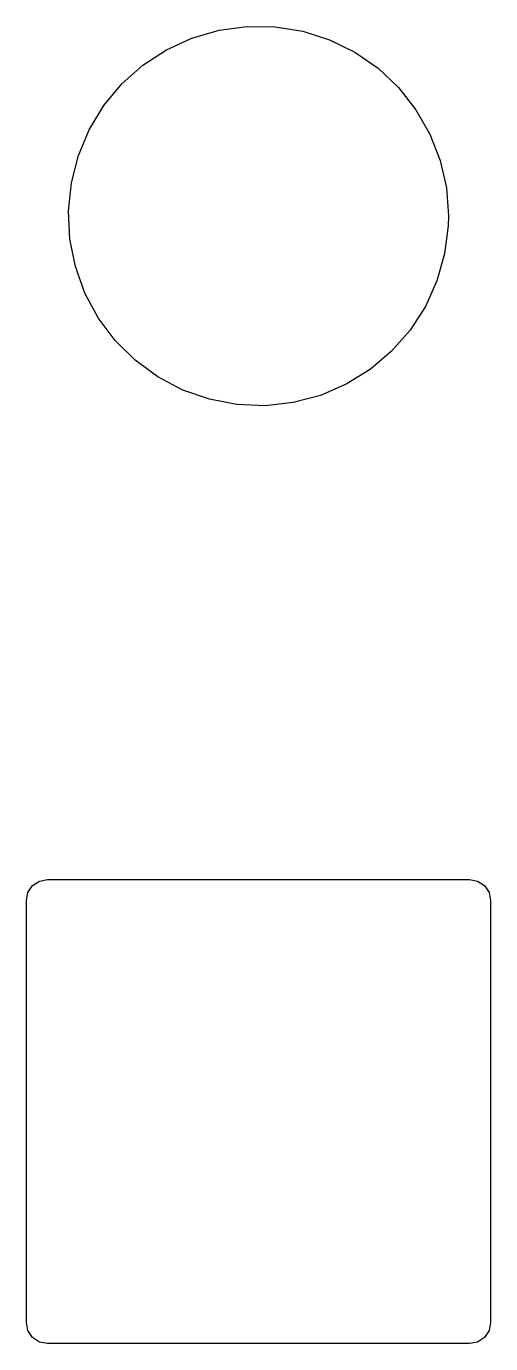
# Model space of a CAD drawing. Extents: x 0.33 to 3.92, y 0.02 to 3.05.
# Drawn here: x 2.6811 to 2.8543, y 0.0197 to 0.5113 of the extents above; entities that cross this region are included whole.
import ezdxf

# ---------------------------------------------------------------- set-up
doc = ezdxf.new("R2010")
doc.units = 0
doc.header["$MEASUREMENT"] = 0
doc.layers.add('BLACK', color=7, linetype='CONTINUOUS')

msp = doc.modelspace()

# ---------------------------------------------------------------- linework, layer by layer
at = {"layer": 'BLACK', "linetype": 'CONTINUOUS'}
for p, q in [((2.75298, 0.509869), (2.76339, 0.511285)), ((2.76339, 0.511285), (2.77389, 0.511148)), ((2.73336, 0.502532), (2.7429, 0.50693)), ((2.7429, 0.50693), (2.75298, 0.509869)), ((2.77389, 0.511148), (2.78426, 0.509459)), ((2.78426, 0.509459), (2.79426, 0.506257)), ((2.72458, 0.496773), (2.73336, 0.502532)), ((2.79426, 0.506257), (2.80368, 0.501611)), ((2.80368, 0.501611), (2.81231, 0.495625)), ((2.71674, 0.489779), (2.72458, 0.496773)), ((2.81231, 0.495625), (2.81996, 0.488428)), ((2.71002, 0.481703), (2.71674, 0.489779)), ((2.81996, 0.488428), (2.82647, 0.480179)), ((2.70457, 0.472724), (2.71002, 0.481703)), ((2.82647, 0.480179), (2.83168, 0.47106)), ((2.70051, 0.463037), (2.70457, 0.472724)), ((2.83168, 0.47106), (2.83549, 0.46127)), ((2.69793, 0.452857), (2.70051, 0.463037)), ((2.83549, 0.46127), (2.8378, 0.451026)), ((2.69687, 0.442406), (2.69793, 0.452857)), ((2.8378, 0.451026), (2.83858, 0.440551)), ((2.69738, 0.431915), (2.69687, 0.442406)), ((2.83858, 0.440551), (2.83849, 0.436842)), ((2.83849, 0.436842), (2.83716, 0.426423)), ((2.69943, 0.421613), (2.69738, 0.431915)), ((2.83716, 0.426423), (2.83431, 0.416314)), ((2.70298, 0.411727), (2.69943, 0.421613)), ((2.83431, 0.416314), (2.82999, 0.406737)), ((2.70795, 0.402475), (2.70298, 0.411727)), ((2.82999, 0.406737), (2.82431, 0.397903)), ((2.71423, 0.394059), (2.70795, 0.402475)), ((2.72169, 0.386664), (2.71423, 0.394059)), ((2.82431, 0.397903), (2.81739, 0.390006)), ((2.81739, 0.390006), (2.80937, 0.383219)), ((2.73016, 0.380453), (2.72169, 0.386664)), ((2.73946, 0.375563), (2.73016, 0.380453)), ((2.80937, 0.383219), (2.80044, 0.377692)), ((2.74938, 0.3721), (2.73946, 0.375563)), ((2.80044, 0.377692), (2.79079, 0.373546)), ((2.75969, 0.370141), (2.74938, 0.3721)), ((2.77019, 0.369728), (2.75969, 0.370141)), ((2.78063, 0.370872), (2.77019, 0.369728)), ((2.79079, 0.373546), (2.78063, 0.370872)), ((2.68341, 0.190607), (2.68596, 0.192314)), ((2.68596, 0.192314), (2.68898, 0.192913)), ((2.68898, 0.192913), (2.84646, 0.192913)), ((2.84646, 0.192913), (2.84947, 0.192314)), ((2.84947, 0.192314), (2.85202, 0.190607)), ((2.6811, 0.185039), (2.6817, 0.188053)), ((2.6817, 0.188053), (2.68341, 0.190607)), ((2.85202, 0.190607), (2.85373, 0.188053)), ((2.85373, 0.188053), (2.85433, 0.185039)), ((2.6811, 0.027559), (2.6811, 0.185039)), ((2.85433, 0.185039), (2.85433, 0.027559)), ((2.6817, 0.024546), (2.6811, 0.027559)), ((2.85433, 0.027559), (2.85373, 0.024546)), ((2.68341, 0.021991), (2.6817, 0.024546)), ((2.68596, 0.020284), (2.68341, 0.021991)), ((2.68898, 0.019685), (2.68596, 0.020284)), ((2.84646, 0.019685), (2.68898, 0.019685)), ((2.84947, 0.020284), (2.84646, 0.019685)), ((2.85202, 0.021991), (2.84947, 0.020284)), ((2.85373, 0.024546), (2.85202, 0.021991))]:
    msp.add_line(p, q, dxfattribs=at)

doc.saveas('drawing.dxf')
